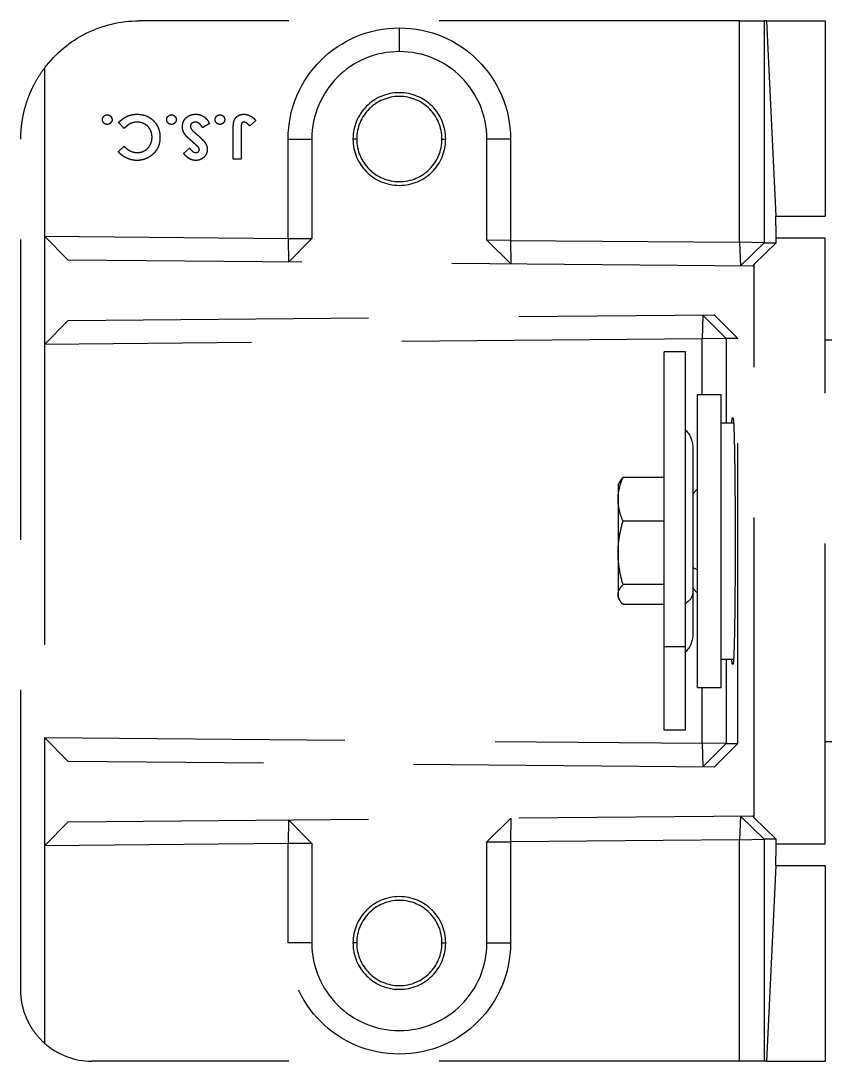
# Model space of a CAD drawing. Extents: x -32000 to 416743, y -254124 to 144214.
# Drawn here: x 255297.6 to 255467.6, y 64900.2 to 65120.2 of the extents above; entities that cross this region are included whole.
import ezdxf

# ---------------------------------------------------------------- set-up
doc = ezdxf.new("R2010")
doc.units = 0
doc.header["$LTSCALE"] = 10
doc.linetypes.add('XFM1Q40$0$HIDDEN', pattern=[9.525, 6.35, -3.175])

# ---------------------------------------------------------------- blocks, each defined once
blk = doc.blocks.new('XFM1Q40')
at = {"color": 252, "linetype": 'XFM1Q40$0$HIDDEN'}
for p, q in [((255449.5, 65120.17, -0.33), (255322.59, 65120.17, -0.33)), ((255449.5, 65073.33, -0.33), (255449.5, 65120.17, -0.33)), ((255449.5, 65120.17, -0.33), (255454.68, 65120.17, 4.67)), ((255454.68, 65120.17, 4.67), (255454.68, 65073.24, 4.67)), ((255455.2, 65120.17, 34.67), (255454.68, 65120.17, 4.67)), ((255455.2, 65120.17, 34.67), (255467.59, 65120.17, 34.67)), ((255455.2, 65120.17, 34.67), (255457.15, 65078.88, 146.41)), ((255467.59, 65120.17, 34.67), (255467.59, 65078.88, 146.41)), ((255377.59, 65113.67, 4.67), (255377.59, 65118.67, -0.33)), ((255302.59, 65110.17, -0.33), (255302.59, 65074.61, -0.33)), ((255319.4, 65097.39, 0.67), (255318.22, 65098.64, 0.67)), ((255337.47, 65098.43, 0.67), (255336, 65097.55, 0.67)), ((255347.23, 65099.1, 0.67), (255345.97, 65097.93, 0.67)), ((255342.47, 65090.89, 0.67), (255342.47, 65097.05, 0.67)), ((255344.14, 65097.44, 0.67), (255344.14, 65090.89, 0.67)), ((255297.59, 64915.17, -5.33), (255297.59, 65095.17, -5.33)), ((255318.18, 65092.5, 0.67), (255319.4, 65093.66, 0.67)), ((255354.09, 65074.16, -0.33), (255354.09, 65095.17, -0.33)), ((255354.09, 65095.17, -0.33), (255359.09, 65095.17, 4.67)), ((255359.09, 65095.17, 4.67), (255359.09, 65074.12, 4.67)), ((255368.57, 65095.17, -10.33), (255367.79, 65095.17, 4.67)), ((255386.6, 65095.17, -10.33), (255387.39, 65095.17, 4.67)), ((255401.09, 65095.17, -0.33), (255396.09, 65095.17, 4.67)), ((255396.09, 65073.8, 4.67), (255396.09, 65095.17, 4.67)), ((255401.09, 65095.17, -0.33), (255401.09, 65073.75, -0.33)), ((255331.99, 65092.13, 0.67), (255333.24, 65093.27, 0.67)), ((255344.14, 65090.89, 0.67), (255342.47, 65090.89, 0.67)), ((255457.15, 65078.88, 146.41), (255467.59, 65078.88, 146.41)), ((255302.59, 65074.61, -0.33), (255354.09, 65074.16, -0.33)), ((255302.59, 65074.61, -0.33), (255302.59, 65051.73, -0.33)), ((255307.59, 65069.57, 4.67), (255302.59, 65074.61, -0.33)), ((255354.09, 65074.16, -0.33), (255359.09, 65074.12, 4.67)), ((255354.09, 65074.16, -0.33), (255354.13, 65069.16, 4.67)), ((255359.09, 65074.12, 4.67), (255354.13, 65069.16, 4.67)), ((255457.21, 65073.22, 149.67), (255457.21, 65074.19, 149.67)), ((255467.59, 65074.19, 149.67), (255457.21, 65074.19, 149.67)), ((255467.59, 64946.15, 149.67), (255467.59, 65074.19, 149.67)), ((255401.09, 65073.75, -0.33), (255396.09, 65073.8, 4.67)), ((255401.13, 65068.75, 4.67), (255396.09, 65073.8, 4.67)), ((255401.09, 65073.75, -0.33), (255449.5, 65073.33, -0.33)), ((255401.09, 65073.75, -0.33), (255401.13, 65068.75, 4.67)), ((255454.68, 65073.24, 4.67), (255449.5, 65073.33, -0.33)), ((255449.5, 65073.33, -0.33), (255449.67, 65068.33, 4.67)), ((255454.68, 65073.24, 4.67), (255449.67, 65068.33, 4.67)), ((255457.21, 65073.22, 149.67), (255452.59, 65068.68, 149.67)), ((255454.68, 65073.24, 4.67), (255457.21, 65073.22, 149.67)), ((255452.2, 65068.31, 149.29), (255307.59, 65069.57, 4.67)), ((255452.59, 65068.68, 149.67), (255452.2, 65068.31, 149.29)), ((255452.59, 64951.66, 149.67), (255452.59, 65068.68, 149.67)), ((255302.59, 65051.73, -0.33), (255307.59, 65056.78, 4.67)), ((255307.59, 65056.78, 4.67), (255444.1, 65057.97, 141.19)), ((255441.72, 65057.95, 4.67), (255441.59, 65052.95, -0.33)), ((255446.68, 65052.99, 4.76), (255441.72, 65057.95, 4.67)), ((255444.1, 65057.97, 141.19), (255449.15, 65053.01, 146.23)), ((255441.59, 65052.95, -0.33), (255302.59, 65051.73, -0.33)), ((255446.68, 65052.99, 4.76), (255441.59, 65052.95, -0.33)), ((255441.59, 65041.17, -0.33), (255441.59, 65052.95, -0.33)), ((255449.15, 65053.01, 146.23), (255446.68, 65052.99, 4.76)), ((255446.68, 65052.99, 4.76), (255446.68, 65035.17, 4.76)), ((255449.15, 64967.33, 146.23), (255449.15, 65053.01, 146.23)), ((255482.59, 65052.67, 84.67), (255467.59, 65052.67, 84.67)), ((255302.59, 65051.73, -0.33), (255302.59, 64968.61, -0.33)), ((255438.09, 65050.17, 86.67), (255433.59, 65050.17, 86.67)), ((255440.59, 65041.17, 86.67), (255445.59, 65041.17, 86.67)), ((255445.59, 65035.17, 86.67), (255448.23, 65035.17, 86.67)), ((255447.98, 65036.2, 79.67), (255448.11, 65036.19, 86.67)), ((255433.59, 65023.62, 89.57), (255424.87, 65023.62, 89.57)), ((255423.81, 65022.08, 86.67), (255424.16, 65022.69, 86.67)), ((255439.59, 65020.17, 86.67), (255440.59, 65021.17, 86.67)), ((255433.59, 65014.39, 99.77), (255424.87, 65014.39, 99.77)), ((255439.59, 65004.59, 94.97), (255440.59, 65004.04, 95.8)), ((255433.59, 65000.94, 96.87), (255424.87, 65000.94, 96.87)), ((255439.59, 65000.17, 86.67), (255440.59, 64999.17, 86.67)), ((255423.81, 64998.26, 86.67), (255424.16, 64997.66, 86.67)), ((255433.59, 64996.72, 83.78), (255424.87, 64996.72, 83.78)), ((255438.09, 64987.79, 119.83), (255433.59, 64987.79, 119.83)), ((255445.59, 64985.17, 86.67), (255448.23, 64985.17, 86.67)), ((255446.68, 64985.17, 4.76), (255446.68, 64967.35, 4.76)), ((255448.11, 64984.15, 86.67), (255447.98, 64984.14, 79.67)), ((255440.59, 64979.17, 86.67), (255445.59, 64979.17, 86.67)), ((255441.59, 64967.4, -0.33), (255441.59, 64979.17, -0.33)), ((255302.59, 64968.61, -0.33), (255302.59, 64945.73, -0.33)), ((255302.59, 64968.61, -0.33), (255441.59, 64967.4, -0.33)), ((255307.59, 64963.57, 4.67), (255302.59, 64968.61, -0.33)), ((255438.09, 64970.17, 86.67), (255433.59, 64970.17, 86.67)), ((255446.68, 64967.35, 4.76), (255441.59, 64967.4, -0.33)), ((255441.59, 64967.4, -0.33), (255441.72, 64962.4, 4.67)), ((255446.68, 64967.35, 4.76), (255441.72, 64962.4, 4.67)), ((255449.15, 64967.33, 146.23), (255444.1, 64962.38, 141.19)), ((255446.68, 64967.35, 4.76), (255449.15, 64967.33, 146.23)), ((255482.59, 64967.67, 84.67), (255467.59, 64967.67, 84.67)), ((255444.1, 64962.38, 141.19), (255307.59, 64963.57, 4.67)), ((255302.59, 64945.73, -0.33), (255307.59, 64950.78, 4.67)), ((255307.59, 64950.78, 4.67), (255452.2, 64952.04, 149.29)), ((255354.13, 64951.18, 4.67), (255354.09, 64946.18, -0.33)), ((255354.13, 64951.18, 4.67), (255359.09, 64946.23, 4.67)), ((255396.09, 64946.55, 4.67), (255401.13, 64951.59, 4.67)), ((255401.13, 64951.59, 4.67), (255401.09, 64946.59, -0.33)), ((255449.67, 64952.02, 4.67), (255449.5, 64947.01, -0.33)), ((255449.67, 64952.02, 4.67), (255454.68, 64947.1, 4.67)), ((255452.2, 64952.04, 149.29), (255452.59, 64951.66, 149.67)), ((255452.59, 64951.66, 149.67), (255457.21, 64947.12, 149.67)), ((255359.09, 64946.23, 4.67), (255354.09, 64946.18, -0.33)), ((255359.09, 64946.23, 4.67), (255359.09, 64925.17, 4.67)), ((255396.09, 64946.55, 4.67), (255401.09, 64946.59, -0.33)), ((255396.09, 64925.17, 4.67), (255396.09, 64946.55, 4.67)), ((255449.5, 64947.01, -0.33), (255401.09, 64946.59, -0.33)), ((255401.09, 64946.59, -0.33), (255401.09, 64925.17, -0.33)), ((255449.5, 64947.01, -0.33), (255454.68, 64947.1, 4.67)), ((255449.5, 64900.17, -0.33), (255449.5, 64947.01, -0.33)), ((255457.21, 64947.12, 149.67), (255454.68, 64947.1, 4.67)), ((255454.68, 64947.1, 4.67), (255454.68, 64900.17, 4.67)), ((255457.21, 64946.15, 149.67), (255457.21, 64947.12, 149.67)), ((255354.09, 64946.18, -0.33), (255302.59, 64945.73, -0.33)), ((255302.59, 64945.73, -0.33), (255302.59, 64903.99, -0.33)), ((255354.09, 64925.17, -0.33), (255354.09, 64946.18, -0.33)), ((255457.21, 64946.15, 149.67), (255467.59, 64946.15, 149.67)), ((255457.15, 64941.46, 146.41), (255455.2, 64900.17, 34.67)), ((255467.59, 64941.46, 146.41), (255457.15, 64941.46, 146.41)), ((255467.59, 64941.46, 146.41), (255467.59, 64900.17, 34.67)), ((255359.09, 64925.17, 4.67), (255354.09, 64925.17, -0.33)), ((255368.57, 64925.17, -10.33), (255367.79, 64925.17, 4.67)), ((255386.6, 64925.17, -10.33), (255387.39, 64925.17, 4.67)), ((255396.09, 64925.17, 4.67), (255401.09, 64925.17, -0.33)), ((255449.5, 64900.17, -0.33), (255312.59, 64900.17, -0.33)), ((255454.68, 64900.17, 4.67), (255449.5, 64900.17, -0.33)), ((255455.2, 64900.17, 34.67), (255454.68, 64900.17, 4.67)), ((255455.2, 64900.17, 34.67), (255467.59, 64900.17, 34.67))]:
    blk.add_line(p, q, dxfattribs=at)
at = {"color": 252, "linetype": 'XFM1Q40$0$HIDDEN', "extrusion": (1.76787e-16, -2.22045e-16, -1)}
for centre, radius, start, end in [((-255322.59, 65095.17, 0.33), 25, 36.8699, 90), ((-255377.59, 65095.17, 0.33), 23.5, 0, 90), ((-255377.59, 65095.17, 0.33), 23.5, 90, 180), ((-255377.59, 64925.17, 0.33), 23.5, 180, 0)]:
    blk.add_arc(centre, radius, start, end, dxfattribs=at)
at = {"color": 252, "linetype": 'XFM1Q40$0$HIDDEN'}
for centre, radius, start, end in [((255377.59, 65095.17, 4.67), 18.5, 90, 180), ((255377.59, 65095.17, 4.67), 18.5, 0, 90), ((255377.59, 65095.17, 4.67), 9.8, 0, 180), ((255377.59, 65095.17, -10.33), 9.01, 0, 180), ((255377.59, 65095.17, 4.67), 9.8, 180, 0), ((255377.59, 65095.17, -10.33), 9.01, 180, 0), ((255377.59, 64925.17, 4.67), 9.8, 0, 180), ((255377.59, 64925.17, -10.33), 9.01, 0, 180), ((255377.59, 64925.17, 4.67), 18.5, 180, 0), ((255377.59, 64925.17, 4.67), 9.8, 180, 0), ((255377.59, 64925.17, -10.33), 9.01, 180, 0), ((255312.59, 64915.17, -0.33), 15, 228.1897, 270)]:
    blk.add_arc(centre, radius, start, end, dxfattribs=at)
at = {"color": 252, "linetype": 'XFM1Q40$0$HIDDEN', "extrusion": (-1, -9.78617e-16, -2.8502e-16)}
for centre, start, end in [((-65010.17, 86.67, -255433.59), 55.9777, 180), ((-65010.17, 86.67, -255438.09), 55.9777, 180), ((-65010.17, 86.67, -255433.59), 0, 55.9777), ((-65010.17, 86.67, -255438.09), 0, 55.9777)]:
    blk.add_arc(centre, 40, start, end, dxfattribs=at)
at = {"color": 252, "linetype": 'XFM1Q40$0$HIDDEN', "extrusion": (-1, -7.77156e-16, -6.59239e-17)}
for centre in [(-65010.17, 86.67, -255440.59), (-65010.17, 86.67, -255445.59)]:
    blk.add_arc(centre, 31, 0, 180, dxfattribs=at)
at = {"color": 252, "linetype": 'XFM1Q40$0$HIDDEN', "extrusion": (0, 0, -1)}
for centre, start, end in [((-255434.59, 65030.07, -86.67), 134.427, 180), ((-255434.59, 64990.28, -86.67), 180, 225.573)]:
    blk.add_arc(centre, 5, start, end, dxfattribs=at)
at = {"color": 252, "linetype": 'XFM1Q40$0$HIDDEN', "extrusion": (1, 9.78617e-16, 2.8502e-16)}
for start, end in [(0, 124.0223), (124.0223, 180)]:
    blk.add_arc((65010.17, 86.67, 255439.59), 19.89, start, end, dxfattribs=at)
at = {"color": 252, "linetype": 'XFM1Q40$0$HIDDEN', "extrusion": (1, 9.0633e-16, 3.13183e-16)}
for start, end in [(0, 42.1457), (42.1457, 102.1457), (102.1457, 162.1457), (162.1457, 180)]:
    blk.add_arc((65010.17, 86.67, 255423.81), 11.91, start, end, dxfattribs=at)
at = {"color": 252, "linetype": 'XFM1Q40$0$HIDDEN', "extrusion": (-1.05003e-15, 0.82882, 0.559516)}
blk.add_arc((-255434.59, -36282.47, 53930.22), 5, 134.427, 180, dxfattribs=at)
at = {"color": 252, "linetype": 'XFM1Q40$0$HIDDEN'}
for points, knots in [([(255297.59, 65095.17, -5.33), (255297.59, 65095.82, -5.04), (255297.61, 65096.47, -4.75), (255297.71, 65097.76, -4.17), (255297.79, 65098.4, -3.89), (255297.99, 65099.69, -3.34), (255298.12, 65100.33, -3.06), (255298.42, 65101.61, -2.54), (255298.6, 65102.24, -2.29), (255299.01, 65103.5, -1.82), (255299.24, 65104.13, -1.6), (255299.62, 65105.06, -1.3), (255299.76, 65105.37, -1.2), (255300.05, 65105.99, -1.01), (255300.2, 65106.3, -0.93), (255300.68, 65107.23, -0.69), (255301.02, 65107.83, -0.56), (255301.76, 65109.02, -0.38), (255302.16, 65109.6, -0.33), (255302.59, 65110.17, -0.33)], [-0.00003162, -0.00003162, -0.00003162, -0.00003162, 0.00209199, 0.00209199, 0.00421561, 0.00421561, 0.00633922, 0.00633922, 0.00846283, 0.00846283, 0.01058645, 0.01058645, 0.01164825, 0.01164825, 0.01271006, 0.01271006, 0.01483368, 0.01483368, 0.01695729, 0.01695729, 0.01695729, 0.01695729]), ([(255314.85, 65099.28, 0.67), (255314.85, 65099.34, 0.67), (255314.86, 65099.48, 0.67), (255314.92, 65099.67, 0.67), (255315.01, 65099.84, 0.67), (255315.14, 65100, 0.67), (255315.29, 65100.13, 0.67), (255315.47, 65100.22, 0.67), (255315.66, 65100.28, 0.67), (255315.79, 65100.29, 0.67), (255315.86, 65100.29, 0.67)], [0, 0, 0, 0, 0.127841, 0.249779, 0.372553, 0.500261, 0.627969, 0.750265, 0.873322, 1, 1, 1, 1]), ([(255315.86, 65100.29, 0.67), (255315.93, 65100.29, 0.67), (255316.06, 65100.28, 0.67), (255316.25, 65100.22, 0.67), (255316.42, 65100.13, 0.67), (255316.58, 65100, 0.67), (255316.71, 65099.84, 0.67), (255316.8, 65099.67, 0.67), (255316.86, 65099.48, 0.67), (255316.87, 65099.34, 0.67), (255316.87, 65099.28, 0.67)], [0, 0, 0, 0, 0.126739, 0.249854, 0.371183, 0.498951, 0.62672, 0.750102, 0.872098, 1, 1, 1, 1]), ([(255318.22, 65098.64, 0.67), (255318.3, 65098.72, 0.67), (255318.46, 65098.87, 0.67), (255318.71, 65099.1, 0.67), (255318.95, 65099.3, 0.67), (255319.19, 65099.48, 0.67), (255319.43, 65099.65, 0.67), (255319.66, 65099.79, 0.67), (255319.89, 65099.92, 0.67), (255320.12, 65100.03, 0.67), (255320.35, 65100.12, 0.67), (255320.59, 65100.19, 0.67), (255320.83, 65100.26, 0.67), (255321.08, 65100.32, 0.67), (255321.34, 65100.36, 0.67), (255321.61, 65100.39, 0.67), (255321.89, 65100.41, 0.67), (255322.07, 65100.41, 0.67), (255322.17, 65100.41, 0.67)], [0, 0, 0, 0, 0.077784, 0.151817, 0.222542, 0.29028, 0.354643, 0.415801, 0.474713, 0.53043, 0.585584, 0.641307, 0.6979, 0.75542, 0.814521, 0.874876, 0.936669, 1, 1, 1, 1]), ([(255322.17, 65100.41, 0.67), (255322.34, 65100.41, 0.67), (255322.68, 65100.4, 0.67), (255323.18, 65100.33, 0.67), (255323.65, 65100.23, 0.67), (255324.1, 65100.08, 0.67), (255324.52, 65099.88, 0.67), (255324.92, 65099.64, 0.67), (255325.3, 65099.36, 0.67), (255325.65, 65099.04, 0.67), (255325.96, 65098.69, 0.67), (255326.24, 65098.31, 0.67), (255326.47, 65097.9, 0.67), (255326.66, 65097.47, 0.67), (255326.81, 65097.01, 0.67), (255326.92, 65096.53, 0.67), (255326.98, 65096.03, 0.67), (255326.99, 65095.69, 0.67), (255326.99, 65095.51, 0.67)], [0, 0, 0, 0, 0.067374, 0.131832, 0.194455, 0.255566, 0.315587, 0.375625, 0.436133, 0.497772, 0.559461, 0.620267, 0.680775, 0.741575, 0.803222, 0.866497, 0.931913, 1, 1, 1, 1]), ([(255328.42, 65099.28, 0.67), (255328.42, 65099.34, 0.67), (255328.43, 65099.48, 0.67), (255328.49, 65099.67, 0.67), (255328.58, 65099.84, 0.67), (255328.71, 65100, 0.67), (255328.87, 65100.13, 0.67), (255329.04, 65100.22, 0.67), (255329.23, 65100.28, 0.67), (255329.36, 65100.29, 0.67), (255329.43, 65100.29, 0.67)], [0, 0, 0, 0, 0.127841, 0.249779, 0.372553, 0.500261, 0.627969, 0.750265, 0.873322, 1, 1, 1, 1]), ([(255329.43, 65100.29, 0.67), (255329.5, 65100.29, 0.67), (255329.63, 65100.28, 0.67), (255329.82, 65100.22, 0.67), (255330, 65100.13, 0.67), (255330.15, 65100, 0.67), (255330.28, 65099.84, 0.67), (255330.37, 65099.67, 0.67), (255330.43, 65099.48, 0.67), (255330.44, 65099.34, 0.67), (255330.44, 65099.28, 0.67)], [0, 0, 0, 0, 0.126739, 0.249854, 0.371183, 0.498951, 0.62672, 0.750102, 0.872098, 1, 1, 1, 1]), ([(255331.75, 65097.77, 0.67), (255331.75, 65097.86, 0.67), (255331.76, 65098.04, 0.67), (255331.8, 65098.31, 0.67), (255331.86, 65098.57, 0.67), (255331.94, 65098.82, 0.67), (255332.05, 65099.05, 0.67), (255332.18, 65099.27, 0.67), (255332.34, 65099.47, 0.67), (255332.52, 65099.67, 0.67), (255332.72, 65099.84, 0.67), (255332.94, 65099.99, 0.67), (255333.17, 65100.12, 0.67), (255333.42, 65100.23, 0.67), (255333.68, 65100.31, 0.67), (255333.95, 65100.37, 0.67), (255334.24, 65100.4, 0.67), (255334.44, 65100.41, 0.67), (255334.54, 65100.41, 0.67)], [0, 0, 0, 0, 0.065193, 0.12791, 0.189023, 0.248512, 0.307568, 0.366978, 0.426948, 0.4883, 0.550066, 0.611349, 0.67219, 0.734048, 0.796945, 0.862267, 0.929634, 1, 1, 1, 1]), ([(255334.54, 65100.41, 0.67), (255334.62, 65100.41, 0.67), (255334.78, 65100.41, 0.67), (255335.01, 65100.38, 0.67), (255335.23, 65100.35, 0.67), (255335.45, 65100.29, 0.67), (255335.66, 65100.23, 0.67), (255335.86, 65100.14, 0.67), (255336.05, 65100.05, 0.67), (255336.24, 65099.94, 0.67), (255336.41, 65099.81, 0.67), (255336.58, 65099.66, 0.67), (255336.75, 65099.5, 0.67), (255336.91, 65099.32, 0.67), (255337.06, 65099.12, 0.67), (255337.2, 65098.91, 0.67), (255337.34, 65098.68, 0.67), (255337.42, 65098.52, 0.67), (255337.47, 65098.43, 0.67)], [0, 0, 0, 0, 0.0635598, 0.1258849, 0.1862647, 0.2450088, 0.3033976, 0.3608185, 0.4180847, 0.4755399, 0.5338146, 0.5936782, 0.6550955, 0.7187347, 0.7849464, 0.8535031, 0.9251726, 1, 1, 1, 1]), ([(255338.66, 65099.28, 0.67), (255338.66, 65099.34, 0.67), (255338.67, 65099.48, 0.67), (255338.73, 65099.67, 0.67), (255338.82, 65099.84, 0.67), (255338.95, 65100, 0.67), (255339.1, 65100.13, 0.67), (255339.28, 65100.22, 0.67), (255339.47, 65100.28, 0.67), (255339.6, 65100.29, 0.67), (255339.67, 65100.29, 0.67)], [0, 0, 0, 0, 0.127841, 0.249779, 0.372553, 0.500261, 0.627969, 0.750265, 0.873322, 1, 1, 1, 1]), ([(255339.67, 65100.29, 0.67), (255339.74, 65100.29, 0.67), (255339.87, 65100.28, 0.67), (255340.06, 65100.22, 0.67), (255340.24, 65100.13, 0.67), (255340.39, 65100, 0.67), (255340.52, 65099.84, 0.67), (255340.61, 65099.67, 0.67), (255340.67, 65099.48, 0.67), (255340.68, 65099.34, 0.67), (255340.68, 65099.28, 0.67)], [0, 0, 0, 0, 0.126739, 0.249854, 0.371183, 0.498951, 0.62672, 0.750102, 0.872098, 1, 1, 1, 1]), ([(255342.47, 65097.05, 0.67), (255342.47, 65097.17, 0.67), (255342.47, 65097.4, 0.67), (255342.48, 65097.72, 0.67), (255342.5, 65098.02, 0.67), (255342.52, 65098.29, 0.67), (255342.55, 65098.54, 0.67), (255342.59, 65098.76, 0.67), (255342.64, 65098.95, 0.67), (255342.71, 65099.16, 0.67), (255342.82, 65099.4, 0.67), (255342.99, 65099.65, 0.67), (255343.2, 65099.88, 0.67), (255343.44, 65100.07, 0.67), (255343.72, 65100.22, 0.67), (255344.02, 65100.33, 0.67), (255344.35, 65100.4, 0.67), (255344.58, 65100.41, 0.67), (255344.69, 65100.41, 0.67)], [0, 0, 0, 0, 0.0764104, 0.1472277, 0.212073, 0.2710544, 0.3241761, 0.3719781, 0.4141163, 0.4509948, 0.5180951, 0.5835658, 0.6487332, 0.7154311, 0.7831206, 0.8520752, 0.9238429, 1, 1, 1, 1]), ([(255344.69, 65100.41, 0.67), (255344.82, 65100.41, 0.67), (255345.06, 65100.4, 0.67), (255345.41, 65100.34, 0.67), (255345.75, 65100.23, 0.67), (255346.08, 65100.09, 0.67), (255346.39, 65099.9, 0.67), (255346.69, 65099.67, 0.67), (255346.97, 65099.4, 0.67), (255347.14, 65099.2, 0.67), (255347.23, 65099.1, 0.67)], [0, 0, 0, 0, 0.123869, 0.244318, 0.36308, 0.483363, 0.604704, 0.731021, 0.862039, 1, 1, 1, 1]), ([(255315.86, 65098.27, 0.67), (255315.79, 65098.27, 0.67), (255315.66, 65098.28, 0.67), (255315.47, 65098.33, 0.67), (255315.29, 65098.43, 0.67), (255315.14, 65098.56, 0.67), (255315.01, 65098.71, 0.67), (255314.92, 65098.88, 0.67), (255314.86, 65099.07, 0.67), (255314.85, 65099.21, 0.67), (255314.85, 65099.28, 0.67)], [0, 0, 0, 0, 0.1270595, 0.2501582, 0.3728214, 0.5001668, 0.6273612, 0.7494693, 0.871774, 1, 1, 1, 1]), ([(255316.87, 65099.28, 0.67), (255316.87, 65099.21, 0.67), (255316.86, 65099.07, 0.67), (255316.8, 65098.88, 0.67), (255316.71, 65098.71, 0.67), (255316.58, 65098.56, 0.67), (255316.42, 65098.43, 0.67), (255316.25, 65098.33, 0.67), (255316.06, 65098.28, 0.67), (255315.93, 65098.27, 0.67), (255315.86, 65098.27, 0.67)], [0, 0, 0, 0, 0.1282867, 0.2506492, 0.3733704, 0.500625, 0.6280307, 0.7497234, 0.8728804, 1, 1, 1, 1]), ([(255322.18, 65098.74, 0.67), (255322.05, 65098.74, 0.67), (255321.81, 65098.73, 0.67), (255321.45, 65098.68, 0.67), (255321.11, 65098.59, 0.67), (255320.83, 65098.48, 0.67), (255320.62, 65098.37, 0.67), (255320.46, 65098.28, 0.67), (255320.29, 65098.17, 0.67), (255320.12, 65098.04, 0.67), (255319.94, 65097.9, 0.67), (255319.77, 65097.74, 0.67), (255319.58, 65097.58, 0.67), (255319.46, 65097.45, 0.67), (255319.4, 65097.39, 0.67)], [0, 0, 0, 0, 0.117044, 0.22996, 0.340689, 0.449881, 0.50608, 0.565321, 0.62822, 0.694742, 0.765029, 0.839587, 0.917753, 1, 1, 1, 1]), ([(255325.32, 65095.51, 0.67), (255325.32, 65095.59, 0.67), (255325.32, 65095.74, 0.67), (255325.3, 65095.97, 0.67), (255325.27, 65096.19, 0.67), (255325.23, 65096.4, 0.67), (255325.17, 65096.6, 0.67), (255325.1, 65096.8, 0.67), (255325.02, 65097, 0.67), (255324.93, 65097.18, 0.67), (255324.82, 65097.36, 0.67), (255324.71, 65097.53, 0.67), (255324.58, 65097.69, 0.67), (255324.45, 65097.84, 0.67), (255324.3, 65097.97, 0.67), (255324.14, 65098.1, 0.67), (255323.97, 65098.22, 0.67), (255323.8, 65098.33, 0.67), (255323.61, 65098.43, 0.67), (255323.42, 65098.51, 0.67), (255323.23, 65098.58, 0.67), (255323.03, 65098.64, 0.67), (255322.82, 65098.69, 0.67), (255322.61, 65098.72, 0.67), (255322.4, 65098.74, 0.67), (255322.25, 65098.74, 0.67), (255322.18, 65098.74, 0.67)], [0, 0, 0, 0, 0.04599, 0.090647, 0.134497, 0.177347, 0.219284, 0.260927, 0.302462, 0.343585, 0.384146, 0.424344, 0.464381, 0.503969, 0.543783, 0.583766, 0.624386, 0.665518, 0.706649, 0.747805, 0.788877, 0.830204, 0.871696, 0.913726, 0.956584, 1, 1, 1, 1]), ([(255329.43, 65098.27, 0.67), (255329.36, 65098.27, 0.67), (255329.23, 65098.28, 0.67), (255329.04, 65098.33, 0.67), (255328.87, 65098.43, 0.67), (255328.71, 65098.56, 0.67), (255328.58, 65098.71, 0.67), (255328.49, 65098.88, 0.67), (255328.43, 65099.07, 0.67), (255328.42, 65099.21, 0.67), (255328.42, 65099.28, 0.67)], [0, 0, 0, 0, 0.1270595, 0.2501582, 0.3728214, 0.5001668, 0.6273612, 0.7494693, 0.871774, 1, 1, 1, 1]), ([(255330.44, 65099.28, 0.67), (255330.44, 65099.21, 0.67), (255330.43, 65099.07, 0.67), (255330.38, 65098.88, 0.67), (255330.28, 65098.71, 0.67), (255330.15, 65098.56, 0.67), (255330, 65098.43, 0.67), (255329.82, 65098.33, 0.67), (255329.63, 65098.28, 0.67), (255329.5, 65098.27, 0.67), (255329.43, 65098.27, 0.67)], [0, 0, 0, 0, 0.1282867, 0.2506492, 0.3733704, 0.500625, 0.6280307, 0.7497234, 0.8728804, 1, 1, 1, 1]), ([(255334.48, 65098.74, 0.67), (255334.41, 65098.74, 0.67), (255334.27, 65098.73, 0.67), (255334.07, 65098.68, 0.67), (255333.88, 65098.6, 0.67), (255333.72, 65098.48, 0.67), (255333.59, 65098.35, 0.67), (255333.49, 65098.2, 0.67), (255333.43, 65098.03, 0.67), (255333.42, 65097.92, 0.67), (255333.42, 65097.86, 0.67)], [0, 0, 0, 0, 0.1419221, 0.2753495, 0.4052739, 0.5362988, 0.6622399, 0.7779667, 0.88833, 1, 1, 1, 1]), ([(255336, 65097.55, 0.67), (255335.95, 65097.65, 0.67), (255335.84, 65097.83, 0.67), (255335.67, 65098.07, 0.67), (255335.49, 65098.28, 0.67), (255335.3, 65098.45, 0.67), (255335.1, 65098.58, 0.67), (255334.9, 65098.67, 0.67), (255334.69, 65098.73, 0.67), (255334.55, 65098.74, 0.67), (255334.48, 65098.74, 0.67)], [0, 0, 0, 0, 0.160458, 0.307612, 0.442139, 0.566229, 0.681222, 0.789558, 0.895029, 1, 1, 1, 1]), ([(255339.67, 65098.27, 0.67), (255339.6, 65098.27, 0.67), (255339.47, 65098.28, 0.67), (255339.28, 65098.33, 0.67), (255339.11, 65098.43, 0.67), (255338.95, 65098.56, 0.67), (255338.82, 65098.71, 0.67), (255338.73, 65098.88, 0.67), (255338.67, 65099.07, 0.67), (255338.66, 65099.21, 0.67), (255338.66, 65099.28, 0.67)], [0, 0, 0, 0, 0.1270595, 0.2501582, 0.3728214, 0.5001668, 0.6273612, 0.7494693, 0.871774, 1, 1, 1, 1]), ([(255340.68, 65099.28, 0.67), (255340.68, 65099.21, 0.67), (255340.67, 65099.07, 0.67), (255340.61, 65098.88, 0.67), (255340.52, 65098.71, 0.67), (255340.39, 65098.56, 0.67), (255340.23, 65098.43, 0.67), (255340.06, 65098.33, 0.67), (255339.87, 65098.28, 0.67), (255339.74, 65098.27, 0.67), (255339.67, 65098.27, 0.67)], [0, 0, 0, 0, 0.128287, 0.250649, 0.37337, 0.500625, 0.628031, 0.749723, 0.87288, 1, 1, 1, 1]), ([(255344.69, 65098.74, 0.67), (255344.65, 65098.74, 0.67), (255344.56, 65098.74, 0.67), (255344.44, 65098.69, 0.67), (255344.34, 65098.61, 0.67), (255344.28, 65098.52, 0.67), (255344.24, 65098.43, 0.67), (255344.21, 65098.34, 0.67), (255344.19, 65098.23, 0.67), (255344.17, 65098.11, 0.67), (255344.15, 65097.97, 0.67), (255344.14, 65097.81, 0.67), (255344.14, 65097.63, 0.67), (255344.14, 65097.5, 0.67), (255344.14, 65097.44, 0.67)], [0, 0, 0, 0, 0.0836649, 0.1608601, 0.2367566, 0.3196641, 0.3673443, 0.4262313, 0.4935493, 0.5728733, 0.6624888, 0.7645312, 0.8758718, 1, 1, 1, 1]), ([(255345.97, 65097.93, 0.67), (255345.9, 65098, 0.67), (255345.78, 65098.14, 0.67), (255345.6, 65098.33, 0.67), (255345.43, 65098.47, 0.67), (255345.27, 65098.58, 0.67), (255345.12, 65098.65, 0.67), (255344.97, 65098.71, 0.67), (255344.83, 65098.74, 0.67), (255344.74, 65098.74, 0.67), (255344.69, 65098.74, 0.67)], [0, 0, 0, 0, 0.191177, 0.356896, 0.499617, 0.618069, 0.721813, 0.819283, 0.911678, 1, 1, 1, 1]), ([(255332.71, 65095.64, 0.67), (255332.63, 65095.73, 0.67), (255332.47, 65095.9, 0.67), (255332.27, 65096.16, 0.67), (255332.1, 65096.42, 0.67), (255331.97, 65096.67, 0.67), (255331.87, 65096.93, 0.67), (255331.8, 65097.2, 0.67), (255331.76, 65097.48, 0.67), (255331.76, 65097.67, 0.67), (255331.75, 65097.77, 0.67)], [0, 0, 0, 0, 0.150811, 0.289911, 0.417498, 0.535597, 0.648803, 0.762441, 0.879845, 1, 1, 1, 1]), ([(255333.42, 65097.86, 0.67), (255333.42, 65097.81, 0.67), (255333.43, 65097.7, 0.67), (255333.47, 65097.54, 0.67), (255333.55, 65097.38, 0.67), (255333.63, 65097.25, 0.67), (255333.72, 65097.14, 0.67), (255333.8, 65097.05, 0.67), (255333.9, 65096.94, 0.67), (255334.02, 65096.83, 0.67), (255334.15, 65096.7, 0.67), (255334.3, 65096.56, 0.67), (255334.47, 65096.41, 0.67), (255334.59, 65096.31, 0.67), (255334.65, 65096.26, 0.67)], [0, 0, 0, 0, 0.076338, 0.155074, 0.238325, 0.327891, 0.378865, 0.43968, 0.509886, 0.588921, 0.677472, 0.775572, 0.882649, 1, 1, 1, 1]), ([(255334.65, 65096.26, 0.67), (255334.77, 65096.16, 0.67), (255335, 65095.97, 0.67), (255335.32, 65095.69, 0.67), (255335.61, 65095.42, 0.67), (255335.86, 65095.17, 0.67), (255336.08, 65094.94, 0.67), (255336.27, 65094.73, 0.67), (255336.43, 65094.53, 0.67), (255336.6, 65094.3, 0.67), (255336.75, 65094.02, 0.67), (255336.89, 65093.68, 0.67), (255336.98, 65093.34, 0.67), (255336.99, 65093.11, 0.67), (255336.99, 65093, 0.67)], [0, 0, 0, 0, 0.112135, 0.215221, 0.309931, 0.395996, 0.473179, 0.541879, 0.602267, 0.654475, 0.747781, 0.835263, 0.918918, 1, 1, 1, 1]), ([(255319.4, 65093.66, 0.67), (255319.51, 65093.56, 0.67), (255319.71, 65093.35, 0.67), (255320.04, 65093.07, 0.67), (255320.37, 65092.84, 0.67), (255320.72, 65092.65, 0.67), (255321.08, 65092.5, 0.67), (255321.45, 65092.39, 0.67), (255321.82, 65092.33, 0.67), (255322.08, 65092.32, 0.67), (255322.21, 65092.31, 0.67)], [0, 0, 0, 0, 0.139413, 0.272761, 0.39951, 0.522802, 0.64266, 0.761583, 0.879795, 1, 1, 1, 1]), ([(255326.99, 65095.51, 0.67), (255326.99, 65095.4, 0.67), (255326.99, 65095.17, 0.67), (255326.96, 65094.84, 0.67), (255326.91, 65094.52, 0.67), (255326.84, 65094.2, 0.67), (255326.75, 65093.9, 0.67), (255326.65, 65093.6, 0.67), (255326.52, 65093.32, 0.67), (255326.38, 65093.04, 0.67), (255326.22, 65092.78, 0.67), (255326.04, 65092.53, 0.67), (255325.84, 65092.29, 0.67), (255325.63, 65092.07, 0.67), (255325.4, 65091.86, 0.67), (255325.16, 65091.66, 0.67), (255324.89, 65091.47, 0.67), (255324.61, 65091.3, 0.67), (255324.33, 65091.15, 0.67), (255324.03, 65091.02, 0.67), (255323.73, 65090.9, 0.67), (255323.42, 65090.81, 0.67), (255323.11, 65090.74, 0.67), (255322.79, 65090.68, 0.67), (255322.47, 65090.65, 0.67), (255322.25, 65090.65, 0.67), (255322.14, 65090.65, 0.67)], [0, 0, 0, 0, 0.044668, 0.088522, 0.130976, 0.172908, 0.214009, 0.254998, 0.295309, 0.335907, 0.37632, 0.416323, 0.456499, 0.496665, 0.537199, 0.578092, 0.619901, 0.662604, 0.705271, 0.747628, 0.789409, 0.831248, 0.872811, 0.91486, 0.957022, 1, 1, 1, 1]), ([(255322.21, 65092.31, 0.67), (255322.32, 65092.32, 0.67), (255322.53, 65092.32, 0.67), (255322.84, 65092.37, 0.67), (255323.14, 65092.44, 0.67), (255323.42, 65092.54, 0.67), (255323.69, 65092.67, 0.67), (255323.95, 65092.83, 0.67), (255324.2, 65093.02, 0.67), (255324.43, 65093.23, 0.67), (255324.64, 65093.47, 0.67), (255324.82, 65093.72, 0.67), (255324.98, 65093.99, 0.67), (255325.1, 65094.26, 0.67), (255325.2, 65094.56, 0.67), (255325.27, 65094.86, 0.67), (255325.31, 65095.18, 0.67), (255325.32, 65095.4, 0.67), (255325.32, 65095.51, 0.67)], [0, 0, 0, 0, 0.064715, 0.127707, 0.188882, 0.249158, 0.309661, 0.370225, 0.432332, 0.495782, 0.559304, 0.621861, 0.683322, 0.744523, 0.806088, 0.868994, 0.933419, 1, 1, 1, 1]), ([(255333.91, 65094.57, 0.67), (255333.83, 65094.63, 0.67), (255333.68, 65094.76, 0.67), (255333.47, 65094.94, 0.67), (255333.29, 65095.11, 0.67), (255333.12, 65095.25, 0.67), (255332.99, 65095.37, 0.67), (255332.87, 65095.48, 0.67), (255332.79, 65095.56, 0.67), (255332.73, 65095.61, 0.67), (255332.71, 65095.64, 0.67)], [0, 0, 0, 0, 0.192953, 0.366184, 0.520457, 0.655012, 0.770624, 0.865677, 0.942675, 1, 1, 1, 1]), ([(255335.17, 65093.37, 0.67), (255335.15, 65093.39, 0.67), (255335.1, 65093.46, 0.67), (255335.01, 65093.55, 0.67), (255334.89, 65093.67, 0.67), (255334.74, 65093.81, 0.67), (255334.57, 65093.97, 0.67), (255334.37, 65094.15, 0.67), (255334.15, 65094.35, 0.67), (255333.99, 65094.49, 0.67), (255333.91, 65094.57, 0.67)], [0, 0, 0, 0, 0.0592336, 0.1363478, 0.2338027, 0.3486397, 0.4831847, 0.6359708, 0.8092454, 1, 1, 1, 1]), ([(255322.14, 65090.65, 0.67), (255322.05, 65090.65, 0.67), (255321.86, 65090.65, 0.67), (255321.59, 65090.67, 0.67), (255321.31, 65090.71, 0.67), (255321.04, 65090.77, 0.67), (255320.77, 65090.83, 0.67), (255320.5, 65090.92, 0.67), (255320.24, 65091.01, 0.67), (255319.97, 65091.13, 0.67), (255319.72, 65091.25, 0.67), (255319.47, 65091.39, 0.67), (255319.23, 65091.54, 0.67), (255319.01, 65091.71, 0.67), (255318.78, 65091.89, 0.67), (255318.57, 65092.08, 0.67), (255318.37, 65092.28, 0.67), (255318.24, 65092.42, 0.67), (255318.18, 65092.5, 0.67)], [0, 0, 0, 0, 0.062276, 0.123904, 0.185067, 0.24684, 0.308435, 0.370241, 0.432587, 0.495925, 0.559351, 0.621943, 0.684393, 0.746986, 0.809441, 0.872508, 0.935769, 1, 1, 1, 1]), ([(255334.55, 65090.65, 0.67), (255334.45, 65090.65, 0.67), (255334.23, 65090.66, 0.67), (255333.91, 65090.72, 0.67), (255333.59, 65090.82, 0.67), (255333.34, 65090.94, 0.67), (255333.13, 65091.05, 0.67), (255332.98, 65091.16, 0.67), (255332.82, 65091.28, 0.67), (255332.66, 65091.42, 0.67), (255332.5, 65091.57, 0.67), (255332.33, 65091.74, 0.67), (255332.16, 65091.93, 0.67), (255332.05, 65092.06, 0.67), (255331.99, 65092.13, 0.67)], [0, 0, 0, 0, 0.106906, 0.212967, 0.319763, 0.429089, 0.485862, 0.546561, 0.611431, 0.679818, 0.753594, 0.83076, 0.913137, 1, 1, 1, 1]), ([(255333.24, 65093.27, 0.67), (255333.29, 65093.19, 0.67), (255333.39, 65093.05, 0.67), (255333.56, 65092.85, 0.67), (255333.73, 65092.69, 0.67), (255333.89, 65092.55, 0.67), (255334.06, 65092.45, 0.67), (255334.23, 65092.37, 0.67), (255334.4, 65092.32, 0.67), (255334.52, 65092.32, 0.67), (255334.57, 65092.31, 0.67)], [0, 0, 0, 0, 0.162432, 0.311848, 0.448466, 0.574275, 0.689054, 0.797558, 0.900286, 1, 1, 1, 1]), ([(255336.99, 65093, 0.67), (255336.99, 65092.92, 0.67), (255336.99, 65092.77, 0.67), (255336.95, 65092.54, 0.67), (255336.9, 65092.31, 0.67), (255336.82, 65092.1, 0.67), (255336.72, 65091.9, 0.67), (255336.6, 65091.7, 0.67), (255336.46, 65091.51, 0.67), (255336.29, 65091.34, 0.67), (255336.11, 65091.18, 0.67), (255335.92, 65091.04, 0.67), (255335.72, 65090.92, 0.67), (255335.51, 65090.82, 0.67), (255335.28, 65090.74, 0.67), (255335.05, 65090.69, 0.67), (255334.81, 65090.65, 0.67), (255334.64, 65090.65, 0.67), (255334.55, 65090.65, 0.67)], [0, 0, 0, 0, 0.063185, 0.124481, 0.184877, 0.244614, 0.304595, 0.365488, 0.427421, 0.49161, 0.55586, 0.618978, 0.68088, 0.742424, 0.804953, 0.868227, 0.932874, 1, 1, 1, 1]), ([(255334.57, 65092.31, 0.67), (255334.63, 65092.32, 0.67), (255334.73, 65092.32, 0.67), (255334.87, 65092.36, 0.67), (255335, 65092.42, 0.67), (255335.12, 65092.5, 0.67), (255335.21, 65092.59, 0.67), (255335.28, 65092.7, 0.67), (255335.32, 65092.81, 0.67), (255335.32, 65092.88, 0.67), (255335.33, 65092.92, 0.67)], [0, 0, 0, 0, 0.148126, 0.285993, 0.416634, 0.54738, 0.671583, 0.784401, 0.893266, 1, 1, 1, 1]), ([(255335.33, 65092.92, 0.67), (255335.32, 65092.96, 0.67), (255335.32, 65093.04, 0.67), (255335.29, 65093.15, 0.67), (255335.24, 65093.26, 0.67), (255335.19, 65093.33, 0.67), (255335.17, 65093.37, 0.67)], [0, 0, 0, 0, 0.241881, 0.487115, 0.737838, 1, 1, 1, 1]), ([(255423.81, 65019, 94.67), (255423.81, 65019.4, 94.24), (255423.84, 65019.79, 93.8), (255423.93, 65020.57, 92.94), (255424.01, 65020.95, 92.51), (255424.28, 65022.11, 91.24), (255424.55, 65022.87, 90.4), (255424.87, 65023.62, 89.57)], [0.006959387, 0.006959387, 0.006959387, 0.006959387, 0.008692669, 0.008692669, 0.010425951, 0.010425951, 0.013892515, 0.013892515, 0.013892515, 0.013892515]), ([(255424.87, 65014.39, 99.77), (255424.55, 65015.14, 98.93), (255424.28, 65015.9, 98.09), (255423.91, 65017.44, 96.39), (255423.81, 65018.22, 95.54), (255423.81, 65019, 94.67)], [0.000000238, 0.000000238, 0.000000238, 0.000000238, 0.003479813, 0.003479813, 0.006959387, 0.006959387, 0.006959387, 0.006959387]), ([(255423.81, 65007.67, 98.32), (255423.81, 65008.23, 98.44), (255423.84, 65008.8, 98.57), (255423.93, 65009.95, 98.81), (255424.01, 65010.52, 98.93), (255424.29, 65012.2, 99.3), (255424.55, 65013.3, 99.53), (255424.87, 65014.39, 99.77)], [0.019228625, 0.019228625, 0.019228625, 0.019228625, 0.020969115, 0.020969115, 0.022709605, 0.022709605, 0.026190586, 0.026190586, 0.026190586, 0.026190586]), ([(255424.87, 65000.94, 96.87), (255424.55, 65002.04, 97.11), (255424.28, 65003.16, 97.35), (255423.91, 65005.4, 97.83), (255423.81, 65006.53, 98.08), (255423.81, 65007.67, 98.32)], [0.012270797, 0.012270797, 0.012270797, 0.012270797, 0.015749711, 0.015749711, 0.019228625, 0.019228625, 0.019228625, 0.019228625]), ([(255423.81, 64998.83, 90.33), (255423.81, 64999.01, 90.88), (255423.84, 64999.19, 91.44), (255423.93, 64999.55, 92.54), (255424.01, 64999.72, 93.09), (255424.28, 65000.25, 94.73), (255424.55, 65000.6, 95.81), (255424.87, 65000.94, 96.87)], [0.006959387, 0.006959387, 0.006959387, 0.006959387, 0.008692669, 0.008692669, 0.010425951, 0.010425951, 0.013892515, 0.013892515, 0.013892515, 0.013892515]), ([(255424.87, 64996.72, 83.78), (255424.55, 64997.07, 84.85), (255424.28, 64997.42, 85.93), (255423.91, 64998.12, 88.11), (255423.81, 64998.47, 89.21), (255423.81, 64998.83, 90.33)], [0.000000238, 0.000000238, 0.000000238, 0.000000238, 0.003479813, 0.003479813, 0.006959387, 0.006959387, 0.006959387, 0.006959387]), ([(255302.59, 64903.99, -0.33), (255302.16, 64904.38, -0.33), (255301.75, 64904.78, -0.38), (255301, 64905.63, -0.57), (255300.65, 64906.07, -0.7), (255300.02, 64906.97, -1.02), (255299.73, 64907.42, -1.21), (255299.22, 64908.35, -1.62), (255298.99, 64908.83, -1.84), (255298.37, 64910.27, -2.56), (255298.08, 64911.23, -3.09), (255297.79, 64912.7, -3.91), (255297.71, 64913.19, -4.18), (255297.61, 64914.18, -4.75), (255297.59, 64914.68, -5.04), (255297.59, 64915.17, -5.33)], [0, 0, 0, 0, 0.00171773, 0.00171773, 0.00343546, 0.00343546, 0.0051532, 0.0051532, 0.00687093, 0.00687093, 0.01030639, 0.01030639, 0.01202412, 0.01202412, 0.01374185, 0.01374185, 0.01374185, 0.01374185])]:
    blk.add_open_spline(points, degree=3, knots=knots, dxfattribs=at)
for points, weights in [([(255457.21, 65074.19, 149.67), (255457.21, 65076.35, 149.67), (255457.18, 65078.13, 148.44), (255457.15, 65078.88, 146.41)], [1, 0.880375915643, 0.880375915643, 1]), ([(255447.86, 65035.17, 72.41), (255447.9, 65035.87, 74.81), (255447.94, 65036.2, 77.25), (255447.98, 65036.2, 79.67)], [0.909736914879, 0.932765617485, 0.962853312525, 1]), ([(255448.11, 65036.19, 86.67), (255449.01, 65036.15, 138.62), (255449.01, 64984.2, 138.62), (255448.11, 64984.15, 86.67)], [1, 0.33394318746, 0.33394318746, 1]), ([(255447.98, 64984.14, 79.67), (255447.94, 64984.14, 77.25), (255447.9, 64984.48, 74.81), (255447.86, 64985.17, 72.41)], [1, 0.962853312525, 0.932765617485, 0.909736914879]), ([(255457.15, 64941.46, 146.41), (255457.18, 64942.22, 148.44), (255457.21, 64943.99, 149.67), (255457.21, 64946.15, 149.67)], [1, 0.880375915643, 0.880375915643, 1])]:
    blk.add_rational_spline(points, weights, degree=3, dxfattribs=at)
blk.add_open_spline([(255424.87, 65023.62, 89.57), (255424.58, 65023.31, 88.61), (255424.34, 65023, 87.65), (255424.16, 65022.69, 86.67)], degree=3, dxfattribs=at)

msp = doc.modelspace()

# ---------------------------------------------------------------- block references
msp.add_blockref('XFM1Q40', (0, 0))

doc.saveas('drawing.dxf')
